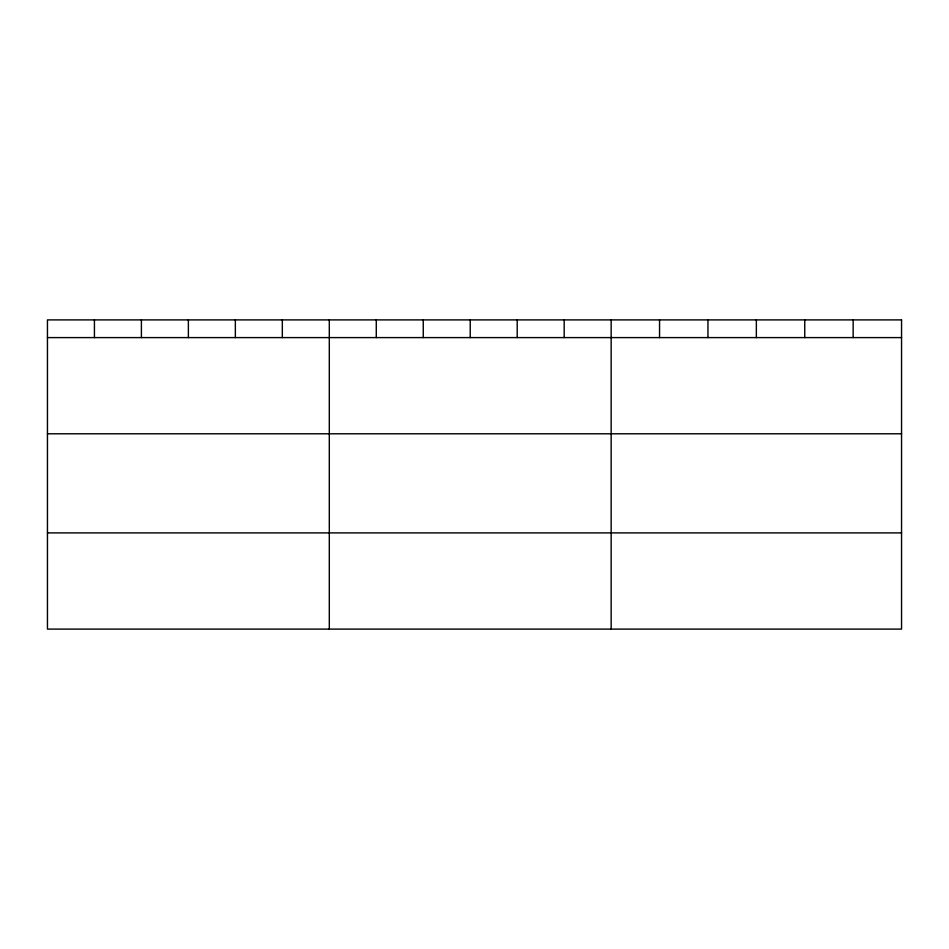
<?xml version="1.0" encoding="UTF-8"?>
<svg xmlns="http://www.w3.org/2000/svg" width="949" height="949" viewBox="0 0 949 949"><rect width="100%" height="100%" fill="white"/><g stroke="black" fill="none" stroke-linecap="round" stroke-linejoin="round"><path stroke-width="1.42" d="M47.45 337.595L901.55 337.595M47.45 433.788L901.55 433.788M47.45 532.899L901.55 532.899M853.151 319.896L853.151 337.595M804.752 319.896L804.752 337.595M756.353 319.896L756.353 337.595M707.954 319.896L707.954 337.595M659.555 319.896L659.555 337.595M611.156 319.896L611.156 629.104M564.181 319.896L564.181 337.595M517.205 319.896L517.205 337.595M470.229 319.896L470.229 337.595M423.254 319.896L423.254 337.595M376.279 319.896L376.279 337.595M329.303 319.896L329.303 629.104M282.327 319.896L282.327 337.595M235.352 319.896L235.352 337.595M188.377 319.896L188.377 337.595M141.401 319.896L141.401 337.595M94.425 319.896L94.425 337.595M901.55 319.896L47.45 319.896L47.45 629.104L901.55 629.104L901.55 319.896"/></g></svg>
